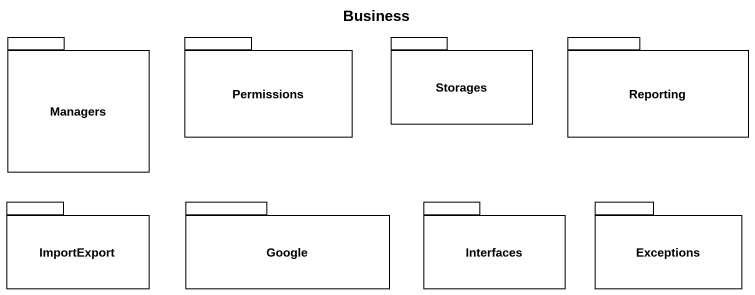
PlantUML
@startuml
title Business
package Managers {
}
package Permissions {
}
package Storages {
}
package Reporting {
}
package ImportExport {
}
package Google {
}
package Interfaces {
}
package Exceptions {
}
@enduml
